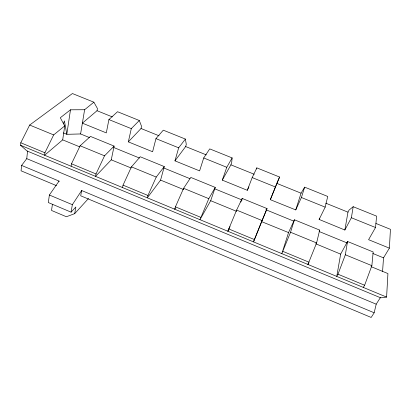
<?xml version="1.0" encoding="UTF-8"?>
<svg xmlns="http://www.w3.org/2000/svg" width="411" height="411" viewBox="0 0 411 411"><rect width="100%" height="100%" fill="white"/><g stroke="black" fill="none" stroke-linecap="round" stroke-linejoin="round"><path stroke-width="0.62" d="M248.907 186.913L247.299 190.303L222.289 180.121L230.91 164.837L231.665 162.699L232.133 157.916L209.723 148.885L203.712 157.958L199.602 170.884L174.963 160.85L185.654 146.542L186.291 144.379L185.376 139.072L163.29 130.169L155.954 138.625L152.609 151.751L128.335 141.867L141.035 128.504L141.548 126.311L139.298 120.5L117.531 111.725L108.91 119.575L106.305 132.897L82.38 123.156L97.037 110.718L97.438 108.499L93.878 102.195L72.423 93.544L29.659 125.047L20.791 142.776L20.55 145.263L26.926 150.924L380.735 297.841L386.597 297.081L387.933 273.567L371.076 266.636M382.559 271.614L383.52 257.841L389.381 248.152L390.45 229.323L375.865 223.425M363.309 287.423L364.624 285.239L371.863 265.66L373.178 251.969L347.521 241.483L340.647 254.126L336.753 276.408L337.981 274.204L345.353 254.769L347.521 241.483M389.381 248.152L368.585 239.685L375.526 227.514L376.615 216.15L353.183 206.707L349.047 210.103L347.973 212.153L344.855 230.021L319.131 219.433L319.434 218.2M27.568 150.991L26.756 158.641L21.603 165.422L21.059 170.812L56.492 185.654M64.738 125.9L53.666 134.911L44.902 152.769L44.588 155.235L62.698 139.863L64.738 125.9L60.294 117.752L70.487 109.799L84.609 109.737L93.878 102.195M21.603 165.422L59.056 181.076L49.377 195.014L48.323 202.556L71.077 212.158L75.855 206.99L74.689 213.653L66.392 216.746L51.529 210.458L52.423 204.303M58.963 181.708L59.056 181.076M70.487 109.799L66.808 134.315L80.592 133.95L89.5 137.593M71.103 166.229L71.499 163.789L80.14 145.792L90.441 136.406L114.114 146.085L111.258 159.828L95.537 176.365L96.004 173.94L104.538 155.815L114.114 146.085M344.855 230.021L351.384 217.743L353.183 206.707M80.592 133.95L84.609 109.737M71.077 212.158L72.351 204.678L81.65 190.519L374.169 312.771L376.204 304.186L380.468 297.472M81.65 190.519L80.705 195.795L371.174 317.456L374.169 312.771M128.335 141.867L131.289 128.638L139.298 120.5M122.488 187.544L123.038 185.145L131.448 166.871L140.223 156.755L164.277 166.583L160.583 180.1L147.323 197.845L147.95 195.466L156.242 177.059L164.277 166.583M308.255 263.22L307.942 264.463L316.593 242.947L319.676 230.098L294.43 219.782L288.543 232.585L281.833 253.633L290.531 232.241L294.43 219.782M319.131 219.433L325.178 207.134L327.737 196.453L304.654 187.149L301.058 193.191L295.75 209.913L270.325 199.679L276.582 183.969M256.536 169.003L256.839 167.878L279.583 177.043L270.325 199.679M174.963 160.85L178.672 147.821L185.376 139.072M215.246 187.416L208.809 198.662L199.977 219.68L210.684 200.696L215.246 187.416L190.807 177.429L183.599 188.3L175.435 206.851L174.726 209.209L175.405 208.156M295.75 209.913L301.407 197.511L304.654 187.149M63.392 123.855L64.424 120.901L66.808 134.315L63.366 132.907M222.289 180.121L226.769 167.292L232.133 157.916M261.345 222.217L253.505 241.884L267.037 208.588L242.202 198.436L236.618 210.088L227.833 231.234L230.032 226.61M240.831 202.022L242.202 198.436M247.299 190.303L252.19 177.583L256.839 167.878M277.471 181.816L276.814 183.388L301.058 193.191M267.037 208.588L261.581 221.621L288.543 232.585M277.692 181.287L279.583 177.043M319.126 231.203L319.676 230.098M74.689 213.653L88.504 198.492M97.037 110.718L112.311 116.894M141.035 128.504L159.042 135.784M185.654 146.542L206.276 154.875M230.91 164.837L254.229 174.259M325.718 203.157L347.973 212.153M108.91 119.575L131.289 128.638M155.954 138.625L178.672 147.821M203.712 157.958L226.769 167.292M252.19 177.583L275.596 187.062M301.407 197.511L325.178 207.134M351.384 217.743L375.526 227.514M113.852 147.554L139.396 157.999M163.748 167.96L189.882 178.646M214.83 188.849L242.151 200.023M265.912 209.744L293.829 221.159M319.368 231.604L347.285 243.024M372.828 253.469L383.52 257.841M29.659 125.047L53.666 134.911M80.14 145.792L104.538 155.815M131.448 166.871L156.242 177.059M183.599 188.3L208.809 198.662M236.618 210.088L262.249 220.62M290.531 232.241L316.593 242.947M345.353 254.769L371.863 265.66M62.698 139.863L79.749 146.871M111.258 159.828L131.099 167.981M160.583 180.1L183.696 189.605M210.684 200.696L236.587 211.346M315.669 243.744L340.647 254.126M20.791 142.776L44.902 152.769M71.499 163.789L96.004 173.94M123.038 185.145L147.95 195.466M175.435 206.851L200.763 217.347M228.711 228.927L254.466 239.598M282.881 251.373L309.077 262.228M337.981 274.204L364.624 285.239M20.55 145.263L386.597 297.081M26.756 158.641L376.204 304.186M49.377 195.014L72.351 204.678"/></g></svg>
